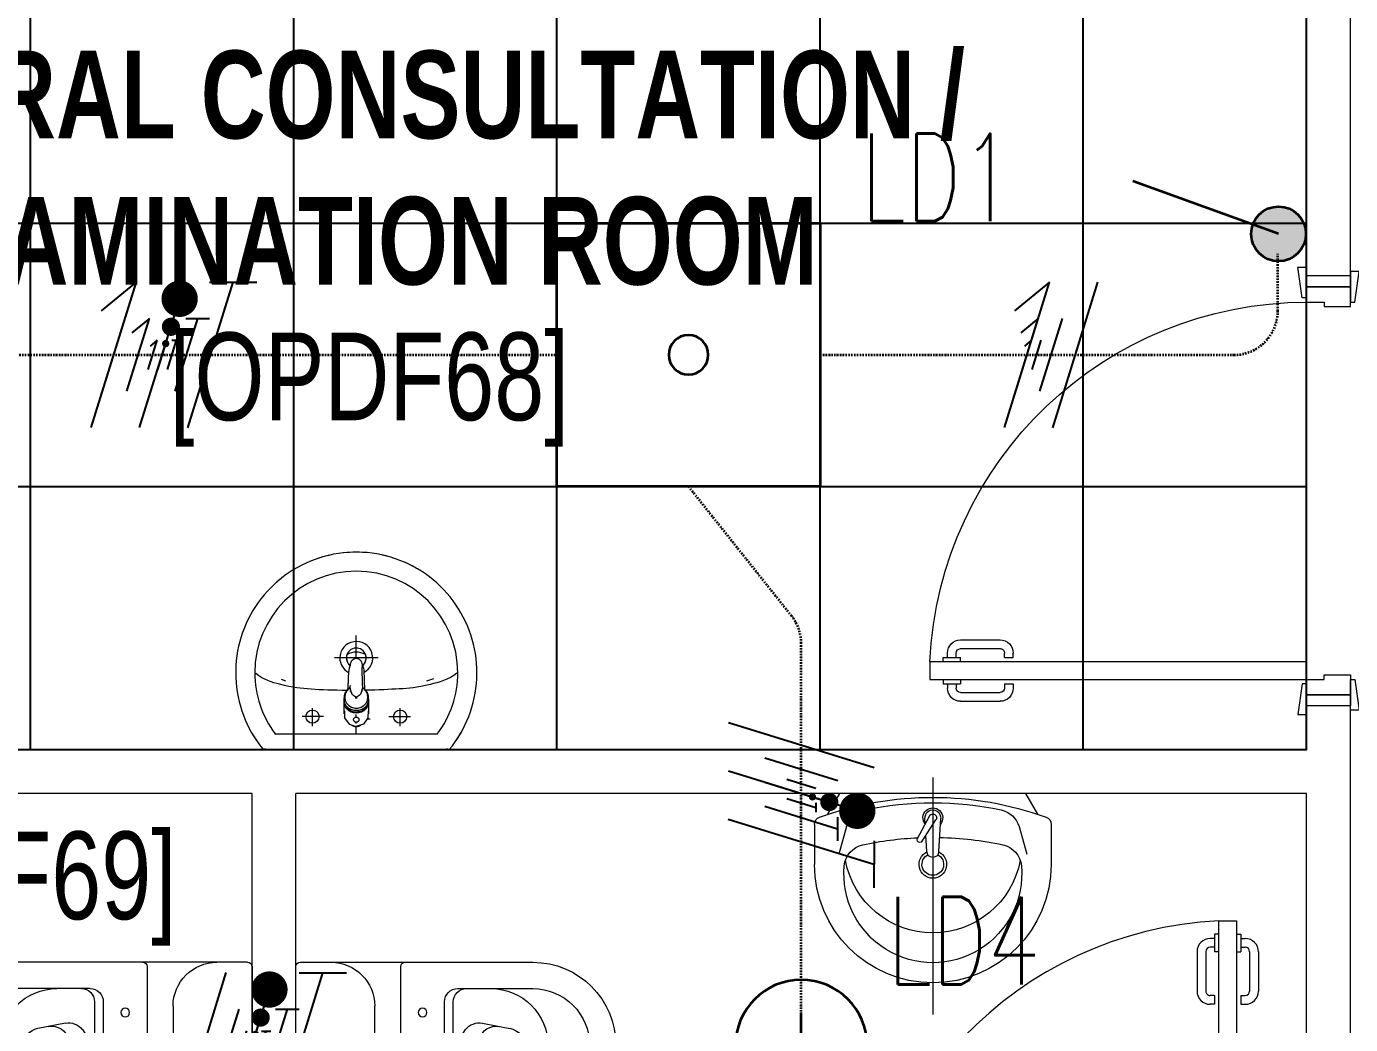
# Model space of a CAD drawing. Extents: x -12260 to 184725, y -29287 to 19916.
# Drawn here: x 10187 to 13206, y 4483 to 6759 of the extents above; entities that cross this region are included whole.
import ezdxf
from ezdxf.enums import TextEntityAlignment as Align

# ---------------------------------------------------------------- set-up
doc = ezdxf.new("R2010")
doc.units = 0
doc.header["$LTSCALE"] = 0.25
doc.linetypes.add('DASHDOT', pattern=[25.4, 12.7, -6.35, 0, -6.35])
for name, color, linetype, lineweight in [('01-First Floor-FUR$0$72_EGR_BASE_TEXT', 252, 'Continuous', 5), ('01-First Floor-FUR$0$LOADING', 253, 'Continuous', 5), ('01-First Floor-FUR$0$P-SANR-FIXT', 6, 'Continuous', 18), ('01-First Floor-FUR$0$P-SANR-FIXT-1', 6, 'Continuous', 13), ('01-First Floor-FUR$0$SANIT', 250, 'Continuous', 5), ('01-First Floor-FUR$0$Walls', 251, 'Continuous', 5), ('01-First Floor-FUR$0$Wooden Joinery', 251, 'Continuous', 5), ('E-LITE-CIRC-NUMB', 6, 'Continuous', 25), ('E-LITE-CLNG', 150, 'Continuous', 35), ('E-LITE-CLNG @ 100', 150, 'Continuous', 35), ('E-LITE-CLNG-CNDT', 6, 'DASHDOT', 35), ('E-LITE-CTRL', 6, 'Continuous', 25), ('E-LITE-IDEN', 6, 'Continuous', 25), ('E-LITE-SWCH @ 100', 3, 'Continuous', 35), ('E-POWR-WIRE', 6, 'Continuous', 25), ('E-POWR-WIRE @ 100', 6, 'Continuous', 25), ('E-POWR-WIRE @ 20', 6, 'Continuous', 25), ('E-POWR-WIRE @ 50', 6, 'Continuous', 25)]:
    doc.layers.add(name, color=color, linetype=linetype, lineweight=lineweight)
doc.layers.add('01-First Floor-FUR$0$FALSE CEILING', color=251, linetype='Continuous')
doc.styles.add('01-First Floor-FUR$0$X3G_ENTITY_9EC9', font='swisscl.ttf', dxfattribs={"height": 0.2})
doc.styles.add('01-First Floor-FUR$0$X3G_ENTITY_9F38', font='swisscl.ttf', dxfattribs={"height": 0.2})
doc.styles.add('DC_SIMPLEX', font='SIMPLEX.shx', dxfattribs={"width": 0.7})

# ---------------------------------------------------------------- blocks, each defined once
blk = doc.blocks.new('DC_LT-CL-Point')
for p, q in [((0, -0.711), (0, 0.711)), ((0.711, 0), (-0.711, 0))]:
    blk.add_line(p, q)
blk.add_circle((0, 0), 1.5)
at = {"layer": 'E-LITE-CIRC-NUMB', "style": 'DC_SIMPLEX', "width": 0.7, "flags": 8}
blk.add_attdef('CIRCUIT', text='', height=2, rotation=360, dxfattribs=at).set_placement((-3.364, 1.5), align=Align.RIGHT)
at = {"layer": 'E-LITE-CTRL', "style": 'DC_SIMPLEX', "width": 0.7, "flags": 8}
blk.add_attdef('CONTROL', (3.364, -3.498), '', height=2, rotation=360, dxfattribs=at)
at = {"layer": 'E-LITE-IDEN', "style": 'DC_SIMPLEX', "width": 0.7, "flags": 8}
blk.add_attdef('TYPE', (3.364, 1.5), '', height=2, rotation=360, dxfattribs=at)
blk = doc.blocks.new('*U23')
blk.add_hatch(color=256).paths.add_polyline_path([(0.625, -0.625, 1), (0.625, 0.625, 1)])
blk.add_line((0.625, 0), (3.947, -1.2))
blk.add_circle((0.625, 0), 0.625)
at = {"layer": 'E-LITE-CTRL', "style": 'DC_SIMPLEX', "width": 0.7, "flags": 8}
blk.add_attdef('CONTROL', (-26.627, -10.116), '', height=2, rotation=360, dxfattribs=at)
at = {"layer": 'E-LITE-IDEN', "style": 'DC_SIMPLEX', "width": 0.7, "flags": 8}
blk.add_attdef('TYPE', text='', height=2, rotation=360, dxfattribs=at).set_placement((-31.991, -10.116), align=Align.RIGHT)
blk = doc.blocks.new('*U24')
blk.add_lwpolyline([(-300, 300), (-300, -300), (300, -300), (300, 300)], close=True)
blk.add_circle((0, 0), 45)
at = {"layer": 'E-LITE-CIRC-NUMB', "style": 'DC_SIMPLEX', "width": 0.7, "flags": 8}
blk.add_attdef('CIRCUIT', text='', height=200, rotation=0, dxfattribs=at).set_placement((-473.9, 300), align=Align.RIGHT)
at = {"layer": 'E-LITE-CTRL', "style": 'DC_SIMPLEX', "width": 0.7, "flags": 8}
blk.add_attdef('CONTROL', (1118.9, -935), '', height=200, rotation=360, dxfattribs=at)
at = {"layer": 'E-LITE-IDEN', "style": 'DC_SIMPLEX', "width": 0.7, "flags": 8}
blk.add_attdef('TYPE', (460.4, 457.6), '', height=200, rotation=360, dxfattribs=at)
blk = doc.blocks.new('*U44')
for p, q in [((-1.617, -1.658), (-0.587, 1.663)), ((-0.515, -1.66), (0.515, 1.66)), ((0.587, -1.663), (1.617, 1.658)), ((1.078, 1.659), (2.157, 1.657))]:
    blk.add_line(p, q)
at = {"const_width": 0.414}
blk.add_lwpolyline([(0.19, 1.278, 1), (0.604, 1.277, 1)], format="xyb", close=True, dxfattribs=at)
blk = doc.blocks.new('*U760')
at = {"layer": 'E-POWR-WIRE @ 100', "xscale": 100, "yscale": 100, "zscale": 100}
blk.add_blockref('*U44', (10701.2, 4435), dxfattribs=at)
at = {"layer": 'E-POWR-WIRE @ 20', "xscale": 20, "yscale": 20, "zscale": 20}
blk.add_blockref('*U44', (10701.2, 4435), dxfattribs=at)
at = {"layer": 'E-POWR-WIRE @ 50', "xscale": 50, "yscale": 50, "zscale": 50}
blk.add_blockref('*U44', (10701.2, 4435), dxfattribs=at)
blk = doc.blocks.new('*U43')
for p, q in [((-1.658, 1.617), (1.663, 0.587)), ((-1.66, 0.515), (1.66, -0.515)), ((-1.663, -0.587), (1.658, -1.617)), ((1.659, -1.078), (1.657, -2.157))]:
    blk.add_line(p, q)
at = {"const_width": 0.414}
blk.add_lwpolyline([(1.278, -0.19, 1), (1.277, -0.604, 1)], format="xyb", close=True, dxfattribs=at)
blk = doc.blocks.new('*U773')
at = {"layer": 'E-POWR-WIRE @ 100', "xscale": 100, "yscale": 100, "zscale": 100}
blk.add_blockref('*U43', (11953.6, 5010), dxfattribs=at)
at = {"layer": 'E-POWR-WIRE @ 20', "xscale": 20, "yscale": 20, "zscale": 20}
blk.add_blockref('*U43', (11953.6, 5010), dxfattribs=at)
at = {"layer": 'E-POWR-WIRE @ 50', "xscale": 50, "yscale": 50, "zscale": 50}
blk.add_blockref('*U43', (11953.6, 5010), dxfattribs=at)
blk = doc.blocks.new('*U46')
for p, q in [((-0.515, -1.66), (0.515, 1.66)), ((0.515, 1.66), (-0.287, 1.001)), ((0.587, -1.663), (1.617, 1.658))]:
    blk.add_line(p, q)
blk = doc.blocks.new('*U877')
at = {"layer": 'E-POWR-WIRE @ 100', "xscale": 100, "yscale": 100, "zscale": 100}
blk.add_blockref('*U46', (12468.4, 6010), dxfattribs=at)
at = {"layer": 'E-POWR-WIRE @ 20', "xscale": 20, "yscale": 20, "zscale": 20}
blk.add_blockref('*U46', (12468.4, 6010), dxfattribs=at)
at = {"layer": 'E-POWR-WIRE @ 50', "xscale": 50, "yscale": 50, "zscale": 50}
blk.add_blockref('*U46', (12468.4, 6010), dxfattribs=at)
blk = doc.blocks.new('*U39')
for p, q in [((-1.617, -1.658), (-0.587, 1.663)), ((-0.587, 1.663), (-1.389, 1.004)), ((-0.515, -1.66), (0.515, 1.66)), ((0.587, -1.663), (1.617, 1.658)), ((1.078, 1.659), (2.157, 1.657))]:
    blk.add_line(p, q)
at = {"const_width": 0.414}
blk.add_lwpolyline([(0.19, 1.278, 1), (0.604, 1.277, 1)], format="xyb", close=True, dxfattribs=at)
blk = doc.blocks.new('*U893')
at = {"layer": 'E-POWR-WIRE @ 100', "xscale": 100, "yscale": 100, "zscale": 100}
blk.add_blockref('*U39', (10496.5, 6010), dxfattribs=at)
at = {"layer": 'E-POWR-WIRE @ 20', "xscale": 20, "yscale": 20, "zscale": 20}
blk.add_blockref('*U39', (10496.5, 6010), dxfattribs=at)
at = {"layer": 'E-POWR-WIRE @ 50', "xscale": 50, "yscale": 50, "zscale": 50}
blk.add_blockref('*U39', (10496.5, 6010), dxfattribs=at)
blk = doc.blocks.new('01-First Floor-FUR$0$A$C72370EFE')
at = {"layer": '01-First Floor-FUR$0$Wooden Joinery'}
for p, q in [((-0.01, -0.03), (-0.01, -0.07)), ((0, -0.03), (-0.01, -0.03)), ((0.04, -0.03), (0.05, -0.03)), ((0.05, -0.03), (0.05, -0.07)), ((-0.01, -0.04), (-0.02, -0.04)), ((-0.01, -0.06), (-0.02, -0.06)), ((0.05, -0.04), (0.06, -0.04)), ((0.05, -0.06), (0.06, -0.06)), ((-0.05, -0.07), (-0.05, -0.16)), ((-0.03, -0.07), (-0.03, -0.16)), ((0, -0.07), (-0.01, -0.07)), ((0.04, -0.07), (0.05, -0.07)), ((0.07, -0.07), (0.07, -0.16)), ((0.09, -0.07), (0.09, -0.16)), ((-0.01, -0.17), (-0.02, -0.17)), ((-0.01, -0.17), (-0.01, -0.19)), ((0.05, -0.17), (0.06, -0.17)), ((0.05, -0.17), (0.05, -0.19)), ((-0.01, -0.19), (-0.02, -0.19)), ((0.05, -0.19), (0.06, -0.19))]:
    blk.add_line(p, q, dxfattribs=at)
for centre, radius, start, end in [((-0.02, -0.07), 0.03, 90, 180), ((-0.02, -0.07), 0.01, 90, 180), ((0.06, -0.07), 0.03, 0, 90), ((0.06, -0.07), 0.01, 0, 90), ((-0.02, -0.16), 0.03, 180, 270), ((-0.02, -0.16), 0.01, 180, 270), ((0.06, -0.16), 0.01, 270, 0), ((0.06, -0.16), 0.03, 270, 0)]:
    blk.add_arc(centre, radius, start, end, dxfattribs=at)
blk = doc.blocks.new('01-First Floor-FUR$0$A$C5DAD61B4')
at = {"layer": '01-First Floor-FUR$0$Wooden Joinery'}
for points in [[(80, 959.1), (80, 969.1), (10, 979.1), (10, 959.1)], [(940, 959.1), (940, 969.1), (1010, 979.1), (1010, 959.1)], [(70, 859.1), (70, 849.1), (0, 839.1), (0, 859.1)], [(120, 859.1), (120, 0), (80, 0), (80, 859.1)], [(950, 859.1), (950, 849.1), (1020, 839.1), (1020, 859.1)]]:
    blk.add_lwpolyline(points, close=True, dxfattribs=at)
for points in [[(45, 859.1), (45, 959.1), (20, 959.1), (20, 859.1), (45, 859.1)], [(45, 859.1), (80, 859.1), (80, 899.1), (90, 899.1), (90, 959.1), (45, 959.1), (45, 859.1)], [(975, 859.1), (940, 859.1), (940, 899.1), (930, 899.1), (930, 959.1), (975, 959.1), (975, 859.1)], [(975, 859.1), (975, 959.1), (1000, 959.1), (1000, 859.1), (975, 859.1)]]:
    blk.add_lwpolyline(points, dxfattribs=at)
blk.add_arc((80, 859.1), 860, 272.666, 0, dxfattribs=at)
at = {"layer": '01-First Floor-FUR$0$Wooden Joinery', "xscale": 999.9999999998854, "yscale": 999.9999999998854, "zscale": 999.9999999998854, "rotation": 180}
blk.add_blockref('01-First Floor-FUR$0$A$C72370EFE', (120, 0), dxfattribs=at)
blk = doc.blocks.new('01-First Floor-FUR$0$WC manta')
at = {"layer": '01-First Floor-FUR$0$SANIT'}
for p, q in [((-0.12, 0.19), (0.41, 0.19)), ((-0.13, 0.18), (-0.13, -0.18)), ((0.109, 0.18), (0.109, -0.18)), ((0.239, 0.13), (0.41, 0.13)), ((0.209, 0.1), (0.209, -0.1)), ((0.229, 0.1), (0.229, -0.1)), ((0.05, 0.09), (0.05, -0.09)), ((0.2955, 0.051), (0.3581, 0.0393)), ((-0.18, 0), (0.65, 0)), ((0.2955, -0.051), (0.3581, -0.0393)), ((0.239, -0.13), (0.41, -0.13)), ((-0.12, -0.19), (0.41, -0.19))]:
    blk.add_line(p, q, dxfattribs=at)
for centre, radius in [((0.159, 0.0752), 0.01), ((-0.04, 0), 0.02), ((0.159, -0.0753), 0.01)]:
    blk.add_circle(centre, radius, dxfattribs=at)
for centre, radius, start, end in [((-0.12, 0.18), 0.01, 90, 180), ((-0.05, 0.09), 0.1, 0, 90), ((0.119, 0.18), 0.01, 90, 180), ((0.41, 0), 0.19, 270, 90), ((0.239, 0.1), 0.03, 90, 180), ((0.259, 0.1), 0.03, 90, 180), ((0.3147, 0), 0.13, 270, 90), ((0.41, 0), 0.13, 270, 90), ((0.3029, 0), 0.0588, 141.525, 218.475), ((0.2882, 0.0117), 0.04, 79.4289, 141.525), ((0.3271, 0.0044), 0.04, 79.4289, 166.4176), ((0.3507, 0), 0.04, 280.5711, 79.4289), ((0.3454, 0), 0.0588, 166.4176, 193.5824), ((0.3271, -0.0044), 0.04, 193.5824, 280.5711), ((0.2882, -0.0117), 0.04, 218.475, 280.5711), ((-0.05, -0.09), 0.1, 270, 0), ((0.239, -0.1), 0.03, 180, 270), ((0.259, -0.1), 0.03, 180, 270), ((-0.12, -0.18), 0.01, 180, 270), ((0.119, -0.18), 0.01, 180, 270)]:
    blk.add_arc(centre, radius, start, end, dxfattribs=at)
blk = doc.blocks.new('01-First Floor-FUR$0$lav-manta 60')
at = {"layer": '01-First Floor-FUR$0$SANIT'}
for p, q in [((0, 0.04), (0, -0.56)), ((-0.2658, -0.0529), (-0.2358, 0)), ((-0.2358, 0), (0.2358, 0)), ((0.2658, -0.0529), (0.2358, 0)), ((-0.015, -0.1473), (-0.0199, -0.064)), ((0.0389, -0.1142), (0.0087, -0.0575)), ((0.0191, -0.077), (0.0199, -0.064)), ((-0.3, -0.0789), (-0.3, -0.18)), ((-0.2185, -0.0841), (-0.2383, -0.1537)), ((0.0274, -0.121), (-0.0078, -0.0673)), ((0.2185, -0.0841), (0.2383, -0.1537)), ((0.3, -0.0789), (0.3, -0.18)), ((0.015, -0.1473), (0.0174, -0.1057))]:
    blk.add_line(p, q, dxfattribs=at)
for centre, radius, start, end in [((0, -0.8557), 0.8457, 70.1771, 109.8229), ((0, -0.8696), 0.8457, 78.1914, 101.8086), ((-0.28, -0.0789), 0.02, 109.8229, 180), ((-0.1608, -0.1006), 0.06, 101.8086, 164.0794), ((0, -0.0617), 0.025, 320.7474, 220.368), ((0, -0.0617), 0.02, 353.2671, 186.682), ((0, -0.0617), 0.00966, 25.4127, 215.9577), ((0.1608, -0.1006), 0.06, 15.9206, 78.1914), ((0.28, -0.0789), 0.02, 0, 70.1771), ((-0.1645, -0.189), 0.06, 102.0883, 174.8142), ((0, -0.9572), 0.8457, 91.1572, 102.0883), ((0, -0.9572), 0.8457, 88.5486, 88.844), ((0.0332, -0.1176), 0.00666, 210.6852, 30.6852), ((0, -0.9572), 0.8457, 77.9117, 87.4274), ((0.1645, -0.189), 0.06, 5.1858, 77.9117), ((0, -0.18), 0.035, 115.3106, 64.6894), ((0, -0.18), 0.0275, 117.1496, 62.8504), ((0, -0.1473), 0.015, 180, 0), ((0, -0.18), 0.3, 180, 0), ((0, -0.2039), 0.2252, 174.8142, 5.1858), ((0, -0.1282), 0.2252, 190.6097, 349.3903)]:
    blk.add_arc(centre, radius, start, end, dxfattribs=at)
blk = doc.blocks.new('01-First Floor-FUR$0$FP_138-161_A_00_GFL_-0_080_Einreichung_Grundrisse_100')
at = {"layer": '01-First Floor-FUR$0$P-SANR-FIXT'}
blk.add_line((-0.0044, -0.0019), (-0.0045, -0.0021), dxfattribs=at)
at = {"layer": '01-First Floor-FUR$0$P-SANR-FIXT', "flags": 128}
blk.add_lwpolyline([(-0.0057, -0.0037), (-0.0058, -0.0039), (-0.006, -0.004)], dxfattribs=at)
blk = doc.blocks.new('01-First Floor-FUR$0$FP_139-161_A_00_GFL_-0_080_Einreichung_Grundrisse_100')
at = {"layer": '01-First Floor-FUR$0$P-SANR-FIXT'}
blk.add_line((0.0045, -0.0022), (0.0044, -0.002), dxfattribs=at)
at = {"layer": '01-First Floor-FUR$0$P-SANR-FIXT', "flags": 128}
blk.add_lwpolyline([(0.006, -0.004), (0.0059, -0.0039), (0.0057, -0.0038)], dxfattribs=at)
blk = doc.blocks.new('01-First Floor-FUR$0$IS_Ceraplus_B8204_BIM_BG _1_ - B8204AA - CERAPLUS single lever basin mixer with pop-up waste-V137-161_A_00_GFL_-0_080_Einreichung_Grundrisse_100')
at = {"layer": '01-First Floor-FUR$0$P-SANR-FIXT-1'}
h = blk.add_hatch(dxfattribs=at)
h.set_pattern_fill('FP_26', color=256, style=0, pattern_type=2)
h.set_pattern_definition([(225, (0.009, 0), (0.010607, -0.010607), []), (315, (0.009, 0), (0.010607, 0.010607), [])])
h.paths.add_polyline_path([(0.0056, -0.002), (0.0058, -0.0024), (0.0058, -0.0021)])
h.paths.add_polyline_path([(0.007, -0.0039), (0.0088, -0.0045), (0.0084, -0.0043)])
at = {"layer": '01-First Floor-FUR$0$LOADING'}
for p, q in [((-0.028, 0), (-0.028, -0.0281)), ((-0.0262, -0.0282), (-0.0263, -0.0287)), ((0.0263, -0.0287), (0.0262, -0.0282)), ((0.0262, -0.0293), (0.0263, -0.0287)), ((0.028, -0.0281), (0.028, 0)), ((-0.0274, -0.0337), (-0.0271, -0.0392)), ((-0.0137, -0.0512), (-0.0129, -0.0517)), ((0.0124, -0.052), (0.0133, -0.0515)), ((0.0185, -0.0618), (0.019, -0.0539)), ((0.019, -0.0539), (0.0188, -0.0561)), ((0.0271, -0.0392), (0.0274, -0.0337)), ((0.014, -0.0647), (0.0133, -0.1077))]:
    blk.add_line(p, q, dxfattribs=at)
at = {"layer": '01-First Floor-FUR$0$LOADING', "flags": 128}
for points in [[(-0.0272, -0.0069), (-0.0266, 0.009), (-0.0165, 0.0236), (0, 0.0291)], [(0.0272, -0.0069), (0.0266, 0.009), (0.0165, 0.0236), (0, 0.0291)], [(-0.0176, -0.0568), (-0.0224, -0.0513), (-0.0254, -0.0448), (-0.0264, -0.0376), (-0.0253, -0.0305), (-0.0222, -0.024), (-0.0172, -0.0186), (-0.0109, -0.0147), (-0.0037, -0.0127), (0.0037, -0.0127), (0.0109, -0.0147), (0.0172, -0.0186), (0.0222, -0.024), (0.0253, -0.0305), (0.0264, -0.0376), (0.0254, -0.0448), (0.0224, -0.0513), (0.0176, -0.0568)], [(-0.0271, -0.0393), (-0.027, -0.0403), (-0.0269, -0.0414), (-0.0267, -0.0424), (-0.0265, -0.0434), (-0.0262, -0.0444), (-0.0259, -0.0454), (-0.0255, -0.0464), (-0.0252, -0.0474), (-0.0247, -0.0484), (-0.0243, -0.0493), (-0.0238, -0.0502), (-0.0232, -0.0511), (-0.0226, -0.052), (-0.022, -0.0529), (-0.0214, -0.0537), (-0.0207, -0.0545), (-0.0199, -0.0553), (-0.0192, -0.0561), (-0.0184, -0.0568), (-0.0176, -0.0575), (-0.0173, -0.0577)], [(-0.019, -0.0539), (-0.0185, -0.0615), (-0.0185, -0.0618)], [(-0.0162, -0.0579), (-0.0156, -0.058), (-0.0151, -0.0581), (-0.0146, -0.0583), (-0.0142, -0.0586), (-0.0139, -0.0588), (-0.0138, -0.0591)], [(-0.0138, -0.0591), (-0.0139, -0.0612), (-0.014, -0.0633)], [(0.0138, -0.0591), (0.0139, -0.0588), (0.0142, -0.0586), (0.0146, -0.0583), (0.0151, -0.0581), (0.0156, -0.058), (0.0162, -0.0579)], [(0.014, -0.0633), (0.0139, -0.0612), (0.0138, -0.0591)], [(0.0171, -0.0578), (0.0174, -0.0575), (0.0176, -0.0568)], [(0.0173, -0.0577), (0.0181, -0.057), (0.0189, -0.0563), (0.0197, -0.0556), (0.0204, -0.0548), (0.0211, -0.054), (0.0218, -0.0532), (0.0224, -0.0523), (0.023, -0.0514), (0.0236, -0.0505), (0.0241, -0.0496), (0.0246, -0.0487), (0.025, -0.0477), (0.0254, -0.0467), (0.0258, -0.0458), (0.0261, -0.0448), (0.0264, -0.0437), (0.0266, -0.0427), (0.0268, -0.0417), (0.027, -0.0407), (0.0271, -0.0396), (0.0271, -0.0393)], [(-0.0181, -0.0728), (-0.0177, -0.083), (-0.0172, -0.0938)], [(0.0172, -0.0938), (0.0177, -0.083), (0.0181, -0.0728)], [(0.0184, -0.0651), (0.0184, -0.0652), (0.0184, -0.0652), (0.0184, -0.0652), (0.0184, -0.0654), (0.0184, -0.0655)], [(-0.0129, -0.1142), (-0.0124, -0.1161), (-0.0118, -0.1179), (-0.0109, -0.1197), (-0.0098, -0.1214), (-0.0084, -0.123), (-0.0067, -0.1244), (-0.0047, -0.1255), (-0.0025, -0.1263), (0, -0.1266)], [(0, -0.1266), (0.0025, -0.1263), (0.0047, -0.1255), (0.0067, -0.1244), (0.0084, -0.123), (0.0098, -0.1214), (0.0109, -0.1197), (0.0118, -0.1179), (0.0124, -0.1161), (0.0129, -0.1142)]]:
    blk.add_lwpolyline(points, dxfattribs=at)
at = {"layer": '01-First Floor-FUR$0$LOADING'}
for centre, radius, start, end in [((0, 0.0135), 0.00603, 0, 180), ((0, 0.0135), 0.00603, 180, 0), ((-0.009, 0), 0.005, 300, 315), ((0.009, 0), 0.005, 225, 240)]:
    blk.add_arc(centre, radius, start, end, dxfattribs=at)
for centre, major_axis, start_param, end_param in [((0, -0.0281), (-0.028, 0), 4.712389, 6.47291), ((0, -0.0287), (0.0267, 0), 1.570796, 3.036556), ((0, -0.0287), (0.0263, 0), 2.625648, 2.791756), ((0, -0.0287), (-0.0263, 0), 4.712389, 5.759587), ((0, -0.0281), (0.028, 0), 6.093357, 7.853982), ((0, -0.0287), (0.0267, 0), 0.105099, 1.570796), ((0, -0.0287), (0.0262, 0), 0.523599, 1.570796), ((0, -0.0287), (0.0262, 0), 0.349919, 0.515945), ((0, -0.0321), (0.0275, 0), 3.141823, 3.202701), ((0, -0.0321), (0.0275, 0), 3.239313, 3.439417), ((0, -0.0281), (0.028, 0), 3.371221, 3.483334), ((0, -0.0312), (0.0248, 0), 4.111947, 4.191073), ((0, -0.0281), (0.028, 0), 4.202431, 4.259552), ((0, -0.0287), (0.0263, 0), 4.169225, 4.2325), ((0, -0.0281), (0.028, 0), 5.172057, 5.222265), ((0, -0.0287), (0.0267, 0), 6.059374, 6.108652), ((0, -0.0321), (0.0275, 0), 5.985527, 6.185455), ((0, -0.0281), (0.028, 0), 5.94107, 6.05344), ((0, -0.0321), (0.0275, 0), 6.222066, 6.282955)]:
    blk.add_ellipse(centre, major_axis=major_axis, ratio=0.961262, start_param=start_param, end_param=end_param, dxfattribs=at)
for points, knots in [([(-0.0215, -0.0162), (-0.0216, -0.0163), (-0.0219, -0.0167), (-0.0227, -0.0177), (-0.0238, -0.0192), (-0.0249, -0.0211), (-0.0258, -0.0231), (-0.0266, -0.0253), (-0.0273, -0.0282), (-0.0275, -0.0305), (-0.0275, -0.0321)], [0.7859035, 0.7859035, 0.7859035, 0.7859035, 0.7916667, 0.8055556, 0.8333333, 0.8611111, 0.8888889, 0.9166667, 0.9444444, 1, 1, 1, 1]), ([(0.021, -0.0157), (0.0208, -0.0154), (0.0203, -0.0149), (0.0192, -0.0139), (0.0177, -0.0127), (0.0161, -0.0117), (0.0148, -0.0109), (0.0138, -0.0104), (0.0127, -0.0099), (0.0113, -0.0093), (0.0087, -0.0084), (0.0048, -0.0075), (0, -0.0071), (-0.0048, -0.0075), (-0.0087, -0.0084), (-0.0113, -0.0093), (-0.0127, -0.0099), (-0.0138, -0.0104), (-0.0148, -0.0109), (-0.0161, -0.0117), (-0.0177, -0.0127), (-0.0191, -0.0139), (-0.0202, -0.0149), (-0.0208, -0.0154), (-0.021, -0.0157)], [0.2222222, 0.2222222, 0.2222222, 0.2222222, 0.2361111, 0.25, 0.2777778, 0.3055556, 0.3194444, 0.3333333, 0.3472222, 0.3611111, 0.3888889, 0.4444444, 0.5, 0.5555556, 0.6111111, 0.6388889, 0.6527778, 0.6666667, 0.6805556, 0.6944444, 0.7222222, 0.75, 0.7638889, 0.7777778, 0.7777778, 0.7777778, 0.7777778]), ([(0.0275, -0.0321), (0.0275, -0.0305), (0.0273, -0.0282), (0.0266, -0.0253), (0.0258, -0.0231), (0.0249, -0.0211), (0.0238, -0.0192), (0.0227, -0.0177), (0.0219, -0.0167), (0.0216, -0.0163), (0.0215, -0.0162)], [0, 0, 0, 0, 0.0555556, 0.0833333, 0.1111111, 0.1388889, 0.1666667, 0.1944444, 0.2083333, 0.2142181, 0.2142181, 0.2142181, 0.2142181]), ([(-0.0188, -0.0538), (-0.0188, -0.0547), (-0.0186, -0.0582), (-0.0185, -0.0619), (-0.0184, -0.0646)], [0.6724021, 0.6724021, 0.6724021, 0.6724021, 0.75, 1, 1, 1, 1]), ([(-0.0162, -0.0579), (-0.0162, -0.0578), (-0.0163, -0.0578), (-0.0165, -0.0577), (-0.0166, -0.0575), (-0.0167, -0.0574), (-0.0169, -0.0573), (-0.017, -0.0572), (-0.0172, -0.0571), (-0.0173, -0.057), (-0.0175, -0.0569), (-0.0176, -0.0568)], [0, 0, 0, 0, 0.1, 0.2, 0.3, 0.4, 0.5, 0.6, 0.7, 0.8, 1, 1, 1, 1]), ([(-0.0148, -0.0587), (-0.015, -0.0586), (-0.0159, -0.0583), (-0.0167, -0.058), (-0.0172, -0.0578)], [0.8, 0.8, 0.8, 0.8, 0.85, 1, 1, 1, 1]), ([(0, -0.0378), (-0.0005, -0.038), (-0.0012, -0.0384), (-0.0021, -0.0389), (-0.0028, -0.0393), (-0.0035, -0.0397), (-0.0042, -0.04), (-0.0049, -0.0405), (-0.0055, -0.0409), (-0.0061, -0.0414), (-0.0067, -0.0419), (-0.0072, -0.0424), (-0.0078, -0.0429), (-0.0083, -0.0435), (-0.0088, -0.0441), (-0.0092, -0.0446), (-0.0096, -0.0452), (-0.01, -0.0459), (-0.0103, -0.0466), (-0.0105, -0.0472), (-0.0107, -0.0477), (-0.0108, -0.0481), (-0.0109, -0.0484), (-0.0111, -0.0489), (-0.0114, -0.0497), (-0.0118, -0.0509), (-0.0122, -0.0521), (-0.0124, -0.053), (-0.0126, -0.0537), (-0.0128, -0.0544), (-0.0129, -0.0552), (-0.0131, -0.0559), (-0.0132, -0.0566), (-0.0134, -0.0572), (-0.0136, -0.0581), (-0.0137, -0.0587), (-0.0138, -0.0591)], [0, 0, 0, 0, 0.055556, 0.083333, 0.111111, 0.138889, 0.166667, 0.194444, 0.222222, 0.25, 0.277778, 0.305556, 0.333333, 0.361111, 0.388889, 0.416667, 0.444444, 0.472222, 0.5, 0.527778, 0.541667, 0.555556, 0.569444, 0.583333, 0.611111, 0.666667, 0.722222, 0.75, 0.777778, 0.805556, 0.833333, 0.861111, 0.888889, 0.916667, 0.944444, 1, 1, 1, 1]), ([(0, -0.0357), (-0.0006, -0.0357), (-0.0013, -0.0357), (-0.002, -0.0357), (-0.0022, -0.0357)], [0, 0, 0, 0, 0.1, 0.1298359, 0.1298359, 0.1298359, 0.1298359]), ([(0.0022, -0.0357), (0.002, -0.0357), (0.0013, -0.0357), (0.0006, -0.0357), (0, -0.0357)], [0.8701578, 0.8701578, 0.8701578, 0.8701578, 0.9, 1, 1, 1, 1]), ([(0.0138, -0.0591), (0.0137, -0.0587), (0.0136, -0.0581), (0.0134, -0.0572), (0.0132, -0.0566), (0.0131, -0.0559), (0.0129, -0.0552), (0.0128, -0.0544), (0.0126, -0.0537), (0.0124, -0.053), (0.0122, -0.0521), (0.0118, -0.0509), (0.0114, -0.0497), (0.0111, -0.0489), (0.0109, -0.0484), (0.0108, -0.0481), (0.0107, -0.0477), (0.0105, -0.0472), (0.0103, -0.0466), (0.01, -0.0459), (0.0096, -0.0452), (0.0092, -0.0446), (0.0088, -0.0441), (0.0083, -0.0435), (0.0078, -0.0429), (0.0072, -0.0424), (0.0067, -0.0419), (0.0061, -0.0414), (0.0055, -0.0409), (0.0049, -0.0405), (0.0042, -0.04), (0.0035, -0.0397), (0.0028, -0.0393), (0.0021, -0.0389), (0.0012, -0.0384), (0.0005, -0.038), (0, -0.0378)], [0, 0, 0, 0, 0.055556, 0.083333, 0.111111, 0.138889, 0.166667, 0.194444, 0.222222, 0.25, 0.277778, 0.333333, 0.388889, 0.416667, 0.430556, 0.444444, 0.458333, 0.472222, 0.5, 0.527778, 0.555556, 0.583333, 0.611111, 0.638889, 0.666667, 0.694444, 0.722222, 0.75, 0.777778, 0.805556, 0.833333, 0.861111, 0.888889, 0.916667, 0.944444, 1, 1, 1, 1]), ([(0.0141, -0.0613), (0.0141, -0.0611), (0.0143, -0.0608), (0.0145, -0.0604), (0.0148, -0.06), (0.0151, -0.0596), (0.0153, -0.0594), (0.0155, -0.0592), (0.0156, -0.059), (0.0158, -0.0588), (0.016, -0.0587), (0.0163, -0.0585), (0.0165, -0.0583), (0.0166, -0.0582)], [0.3333333, 0.3333333, 0.3333333, 0.3333333, 0.4166667, 0.5, 0.5833333, 0.6666667, 0.7083333, 0.75, 0.7916667, 0.8333333, 0.875, 0.9166667, 1, 1, 1, 1]), ([(0.0176, -0.0568), (0.0175, -0.0569), (0.0173, -0.057), (0.0172, -0.0571), (0.017, -0.0572), (0.0169, -0.0573), (0.0167, -0.0574), (0.0166, -0.0575), (0.0165, -0.0577), (0.0163, -0.0578), (0.0162, -0.0578), (0.0162, -0.0579)], [0, 0, 0, 0, 0.2, 0.3, 0.4, 0.5, 0.6, 0.7, 0.8, 0.9, 1, 1, 1, 1]), ([(0.0184, -0.0646), (0.0185, -0.0619), (0.0186, -0.0582), (0.0188, -0.0547), (0.0188, -0.0538)], [0, 0, 0, 0, 0.25, 0.3275586, 0.3275586, 0.3275586, 0.3275586]), ([(-0.0131, -0.1116), (-0.0132, -0.1115), (-0.0135, -0.1109), (-0.0141, -0.1099), (-0.0147, -0.1086), (-0.0153, -0.1072), (-0.0159, -0.1053), (-0.0167, -0.1021), (-0.0171, -0.0992), (-0.0171, -0.0973)], [0.4856715, 0.4856715, 0.4856715, 0.4856715, 0.5, 0.55, 0.6, 0.65, 0.7, 0.8, 1, 1, 1, 1]), ([(-0.0132, -0.1091), (-0.0132, -0.1096), (-0.0132, -0.1103), (-0.0132, -0.1111), (-0.0132, -0.1115), (-0.0132, -0.1118), (-0.0131, -0.1122), (-0.0131, -0.1125), (-0.0131, -0.1128), (-0.0131, -0.1131), (-0.013, -0.1134), (-0.013, -0.1138), (-0.0129, -0.1141), (-0.0129, -0.1142)], [0.2, 0.2, 0.2, 0.2, 0.4, 0.5, 0.55, 0.6, 0.65, 0.7, 0.75, 0.8, 0.85, 0.9, 1, 1, 1, 1]), ([(0.0129, -0.1142), (0.0129, -0.1141), (0.013, -0.1138), (0.013, -0.1134), (0.0131, -0.1131), (0.0131, -0.1128), (0.0131, -0.1125), (0.0131, -0.1122), (0.0132, -0.1118), (0.0132, -0.1115), (0.0132, -0.1111), (0.0132, -0.1103), (0.0132, -0.1096), (0.0132, -0.1091)], [0, 0, 0, 0, 0.1, 0.15, 0.2, 0.25, 0.3, 0.35, 0.4, 0.45, 0.5, 0.6, 0.8, 0.8, 0.8, 0.8]), ([(0.0131, -0.1116), (0.0133, -0.1113), (0.0137, -0.1106), (0.0142, -0.1096), (0.0147, -0.1084), (0.0153, -0.1072), (0.0159, -0.1053), (0.0167, -0.1021), (0.0171, -0.0992), (0.0171, -0.0973)], [-0.5143371, -0.5143371, -0.5143371, -0.5143371, -0.475, -0.4375, -0.4, -0.35, -0.3, -0.2, 0, 0, 0, 0])]:
    blk.add_open_spline(points, degree=3, knots=knots, dxfattribs=at)
for points in [[(-0.0172, -0.0578), (-0.0171, -0.0578), (-0.0169, -0.058), (-0.0167, -0.0581), (-0.0166, -0.0582)], [(-0.0162, -0.0579), (-0.0162, -0.0579), (-0.0164, -0.0581), (-0.0165, -0.0582), (-0.0166, -0.0583), (-0.0166, -0.0582), (-0.0166, -0.0582)], [(-0.0166, -0.0582), (-0.0163, -0.0585), (-0.0156, -0.059), (-0.0148, -0.0599), (-0.0142, -0.0609), (-0.0139, -0.0617), (-0.0138, -0.0621)], [(0.0172, -0.0578), (0.0168, -0.0579), (0.0158, -0.0583), (0.0147, -0.0587), (0.0141, -0.059)], [(0.0166, -0.0582), (0.0166, -0.0582), (0.0166, -0.0583), (0.0165, -0.0582), (0.0164, -0.0581), (0.0162, -0.0579), (0.0162, -0.0579)], [(0.0166, -0.0582), (0.0167, -0.0582), (0.0168, -0.0581), (0.0169, -0.058), (0.0169, -0.058)], [(0.0169, -0.058), (0.017, -0.0579), (0.0171, -0.0579), (0.0171, -0.0578)], [(-0.0184, -0.0646), (-0.0183, -0.0659), (-0.0182, -0.0684), (-0.0181, -0.0709), (-0.0181, -0.0721)], [(-0.014, -0.0633), (-0.014, -0.0633), (-0.014, -0.0633), (-0.014, -0.0633)], [(-0.014, -0.0646), (-0.014, -0.0644), (-0.014, -0.064), (-0.014, -0.0635), (-0.014, -0.0633)], [(0.014, -0.0633), (0.014, -0.0633), (0.014, -0.0633), (0.014, -0.0633)], [(0.014, -0.0633), (0.014, -0.0635), (0.014, -0.064), (0.014, -0.0644), (0.014, -0.0647)], [(0.0181, -0.0721), (0.0181, -0.0709), (0.0182, -0.0684), (0.0183, -0.0659), (0.0184, -0.0646)], [(-0.0172, -0.0938), (-0.0172, -0.0944), (-0.0172, -0.0956), (-0.0171, -0.0967), (-0.0171, -0.0973)], [(0.0171, -0.0973), (0.0171, -0.0967), (0.0172, -0.0956), (0.0172, -0.0944), (0.0172, -0.0938)]]:
    blk.add_open_spline(points, degree=3, dxfattribs=at)
for name in ['01-First Floor-FUR$0$FP_138-161_A_00_GFL_-0_080_Einreichung_Grundrisse_100', '01-First Floor-FUR$0$FP_139-161_A_00_GFL_-0_080_Einreichung_Grundrisse_100']:
    blk.add_blockref(name, (0, 0), dxfattribs=at)
blk = doc.blocks.new('01-First Floor-FUR$0$_100_WB_KER_REN_55x45x18 - _100_WB_KER_REN_55x45x18-V63-161_A_00_GFL_-0_080_Einreichung_Grundrisse_100')
at = {"layer": '01-First Floor-FUR$0$LOADING'}
for p, q in [((-0.2075, 0.225), (-0.2075, 0.2227)), ((0.2074, 0.225), (-0.2074, 0.225)), ((0.2075, 0.2227), (0.2075, 0.225)), ((-0.1855, 0.1899), (0.1855, 0.1899)), ((0, 0.1899), (0, 0.1724)), ((-0.1, 0.172), (-0.1, 0.1303)), ((-0.0259, 0.155), (-0.0315, 0.155)), ((0, 0.1656), (0, 0.1628)), ((0.026, 0.155), (0.0248, 0.155)), ((0.1, 0.172), (0.1, 0.1303)), ((-0.0744, 0.15), (-0.1234, 0.15)), ((0, 0.1509), (0, 0.1454)), ((0, 0.1422), (0, 0.1399)), ((0.0744, 0.15), (0.1234, 0.15)), ((-0.1763, 0.0637), (-0.1598, 0.0692)), ((0.1605, 0.0691), (0.1707, 0.0656)), ((-0.05, 0.0161), (0.05, 0.0161)), ((0, 0.0168), (0, -0.0348))]:
    blk.add_line(p, q, dxfattribs=at)
at = {"layer": '01-First Floor-FUR$0$LOADING', "flags": 128}
for points in [[(-0.2121, 0.225), (-0.219, 0.2164), (-0.2254, 0.2075), (-0.2316, 0.1983), (-0.2373, 0.189), (-0.2427, 0.1794), (-0.2476, 0.1696), (-0.2522, 0.1596), (-0.2564, 0.1494), (-0.2602, 0.1391), (-0.2635, 0.1286), (-0.2665, 0.118), (-0.269, 0.1073), (-0.271, 0.0965), (-0.2727, 0.0856), (-0.2739, 0.0747), (-0.2747, 0.0637), (-0.275, 0.0527), (-0.275, 0.05)], [(0.275, 0.05), (0.2748, 0.061), (0.2741, 0.072), (0.273, 0.0829), (0.2715, 0.0938), (0.2695, 0.1046), (0.2671, 0.1154), (0.2643, 0.126), (0.261, 0.1365), (0.2574, 0.1469), (0.2533, 0.1571), (0.2488, 0.1671), (0.2439, 0.177), (0.2387, 0.1866), (0.233, 0.1961), (0.227, 0.2053), (0.2206, 0.2142), (0.2138, 0.2229), (0.2121, 0.225)], [(-0.275, 0.05), (-0.2748, 0.039), (-0.2741, 0.028), (-0.273, 0.0171), (-0.2715, 0.0062), (-0.2695, -0.0046), (-0.2671, -0.0154), (-0.2643, -0.026), (-0.261, -0.0365), (-0.2574, -0.0469), (-0.2533, -0.0571), (-0.2488, -0.0671), (-0.2439, -0.077), (-0.2387, -0.0866), (-0.233, -0.0961), (-0.227, -0.1053), (-0.2206, -0.1142), (-0.2138, -0.1229), (-0.2067, -0.1313), (-0.1993, -0.1395), (-0.1916, -0.1473), (-0.1836, -0.1548), (-0.1752, -0.162), (-0.1666, -0.1688), (-0.1577, -0.1753), (-0.1486, -0.1814), (-0.1392, -0.1872), (-0.1296, -0.1925), (-0.1198, -0.1975), (-0.1098, -0.2021), (-0.0996, -0.2063), (-0.0893, -0.2101), (-0.0788, -0.2135), (-0.0682, -0.2164), (-0.0575, -0.2189), (-0.0467, -0.221), (-0.0359, -0.2227), (-0.0249, -0.2239), (-0.014, -0.2246), (-0.003, -0.225), (0.008, -0.2249), (0.019, -0.2243), (0.03, -0.2234), (0.0409, -0.2219), (0.0517, -0.2201), (0.0625, -0.2178), (0.0731, -0.2151), (0.0837, -0.212), (0.0941, -0.2084), (0.1043, -0.2044), (0.1144, -0.2001), (0.1243, -0.1953), (0.1341, -0.1901), (0.1436, -0.1846), (0.1528, -0.1786), (0.1618, -0.1723), (0.1706, -0.1657), (0.1791, -0.1587), (0.1873, -0.1514), (0.1952, -0.1437), (0.2028, -0.1358), (0.21, -0.1275), (0.217, -0.119), (0.2236, -0.1101), (0.2298, -0.1011), (0.2356, -0.0918), (0.2411, -0.0822), (0.2462, -0.0725), (0.2509, -0.0625), (0.2552, -0.0524), (0.2591, -0.0421), (0.2626, -0.0317), (0.2656, -0.0211), (0.2683, -0.0104), (0.2705, 0.0003), (0.2722, 0.0112), (0.2736, 0.0221), (0.2745, 0.0331), (0.2749, 0.0441), (0.275, 0.05)]]:
    blk.add_lwpolyline(points, dxfattribs=at)
at = {"layer": '01-First Floor-FUR$0$LOADING'}
for centre in [(-0.1, 0.15), (0.1, 0.15)]:
    blk.add_circle(centre, 0.015, dxfattribs=at)
for centre, radius, start, end in [((0, 0.05), 0.275, 140.4788, 141.2381), ((0, 0.05), 0.275, 38.7619, 39.5212), ((0, 0.05), 0.275, 145.9324, 150.3591), ((0, 0.05), 0.2315, 142.8209, 180), ((0, 0.05), 0.2315, 0, 37.1791), ((0, 0.05), 0.275, 29.6409, 34.0676), ((0, 0.155), 0.0175, 54.0899, 125.9101), ((0, 0.155), 0.0175, 68.869, 83.8798), ((0, 0.155), 0.0175, 251.9463, 258.2346), ((0, 0.05), 0.275, 180, 183.6225), ((0, 0.05), 0.2315, 180, 0), ((0, 0.0161), 0.0375, 117.1305, 0), ((0, 0.0161), 0.0225, 129.5025, 0), ((0, 0.0161), 0.0225, 138.0808, 143.3939), ((0, 0.0161), 0.0225, 0, 51.4286), ((0, 0.0161), 0.0225, 36.616, 41.9265), ((0, 0.0161), 0.0375, 0, 61.4146), ((0, 0.0161), 0.0225, 180, 193.3417), ((0, 0.0161), 0.0225, 197.0466, 201.508), ((0, 0.0161), 0.0225, 156.725, 162.0134), ((0, 0.05), 0.047, 243.4433, 296.5567), ((0, 0.0161), 0.0225, 17.9887, 23.276), ((0, 0.0161), 0.0225, 338.492, 342.9534), ((0, 0.0161), 0.0225, 346.6583, 0), ((0, 0.05), 0.275, 307.6689, 312), ((0, 0.05), 0.275, 240, 245.6589), ((0, 0.05), 0.275, 252, 257.5535), ((0, 0.05), 0.275, 264, 276), ((0, 0.05), 0.275, 282.9241, 288)]:
    blk.add_arc(centre, radius, start, end, dxfattribs=at)
for points, knots in [([(-0.2074, 0.225), (-0.2078, 0.225), (-0.2086, 0.225), (-0.2095, 0.225), (-0.2102, 0.225), (-0.2106, 0.225), (-0.2109, 0.225), (-0.2111, 0.225), (-0.2114, 0.225), (-0.2116, 0.225), (-0.2118, 0.225), (-0.2119, 0.225), (-0.2119, 0.225)], [-1, -1, -1, -1, -0.8333333, -0.6666667, -0.5833333, -0.5, -0.4583333, -0.4166667, -0.3333333, -0.2916667, -0.25, -0.1666667, -0.1666667, -0.1666667, -0.1666667]), ([(0.2119, 0.225), (0.2119, 0.225), (0.2118, 0.225), (0.2116, 0.225), (0.2114, 0.225), (0.2111, 0.225), (0.2109, 0.225), (0.2106, 0.225), (0.2102, 0.225), (0.2095, 0.225), (0.2086, 0.225), (0.2078, 0.225), (0.2074, 0.225)], [-0.8333333, -0.8333333, -0.8333333, -0.8333333, -0.75, -0.7083333, -0.6666667, -0.5833333, -0.5416667, -0.5, -0.4166667, -0.3333333, -0.1666667, 0, 0, 0, 0]), ([(-0.0037, 0.1721), (-0.0046, 0.1719), (-0.0064, 0.1714), (-0.0081, 0.1705), (-0.009, 0.17)], [0.5653198, 0.5653198, 0.5653198, 0.5653198, 0.6111111, 0.6666667, 0.6666667, 0.6666667, 0.6666667]), ([(0.009, 0.17), (0.0086, 0.1703), (0.0077, 0.1708), (0.0059, 0.1715), (0.0046, 0.1719), (0.0037, 0.1721)], [0.3333333, 0.3333333, 0.3333333, 0.3333333, 0.3611111, 0.3888889, 0.4346482, 0.4346482, 0.4346482, 0.4346482]), ([(-0.2294, 0.0509), (-0.2103, 0.066), (-0.1431, 0.0839), (-0.1084, 0.0863), (-0.0496, 0.0893), (-0.0206, 0.0899)], [0.0392191, 0.0392191, 0.0392191, 0.0392191, 0.1715289, 0.4228457, 0.6475389, 0.6475389, 0.6475389, 0.6475389]), ([(0.0209, 0.0903), (0.0512, 0.0901), (0.1113, 0.0879), (0.1514, 0.0828), (0.2115, 0.0665), (0.2292, 0.052)], [0.7533082, 0.7533082, 0.7533082, 0.7533082, 0.9865548, 1.235629, 1.3638988, 1.3638988, 1.3638988, 1.3638988]), ([(-0.0141, 0.0337), (-0.0162, 0.0319), (-0.0207, 0.0267), (-0.0225, 0.02), (-0.0225, 0.0161)], [0.7144203, 0.7144203, 0.7144203, 0.7144203, 0.8333333, 1, 1, 1, 1]), ([(0.0225, 0.0161), (0.0225, 0.0187), (0.0216, 0.0239), (0.0182, 0.0298), (0.0152, 0.0327), (0.0141, 0.0337)], [0, 0, 0, 0, 0.1111111, 0.2222222, 0.285568, 0.285568, 0.285568, 0.285568])]:
    blk.add_open_spline(points, degree=3, knots=knots, dxfattribs=at)
for points in [[(-0.2075, 0.2227), (-0.2075, 0.2231), (-0.2075, 0.2235), (-0.2075, 0.2239)], [(0.2075, 0.2239), (0.2075, 0.2235), (0.2075, 0.2231), (0.2075, 0.2227)], [(-0.1852, 0.1899), (-0.1853, 0.1899), (-0.1854, 0.1899), (-0.1855, 0.1899)], [(0.1855, 0.1899), (0.1854, 0.1899), (0.1853, 0.1899), (0.1852, 0.1899)], [(-0.0009, 0.1725), (-0.0013, 0.1725), (-0.0018, 0.1724), (-0.0022, 0.1724)], [(0.0022, 0.1724), (0.0018, 0.1724), (0.0013, 0.1725), (0.0009, 0.1725)], [(-0.0225, 0.0161), (-0.0225, 0.0147), (-0.0222, 0.012), (-0.0215, 0.0093), (-0.021, 0.008)], [(0.021, 0.008), (0.0215, 0.0093), (0.0222, 0.012), (0.0225, 0.0147), (0.0225, 0.0161)]]:
    blk.add_open_spline(points, degree=3, dxfattribs=at)
at = {"layer": '01-First Floor-FUR$0$LOADING', "xscale": -1, "rotation": 5.088887490341627e-12}
blk.add_blockref('01-First Floor-FUR$0$IS_Ceraplus_B8204_BIM_BG _1_ - B8204AA - CERAPLUS single lever basin mixer with pop-up waste-V137-161_A_00_GFL_-0_080_Einreichung_Grundrisse_100', (0, 0.1434), dxfattribs=at)
blk = doc.blocks.new('01-First Floor-FUR')
at = {"layer": '01-First Floor-FUR$0$FALSE CEILING', "linetype": 'Continuous'}
for p, q in [((10196.4, 5110), (10196.4, 8553.5)), ((10796.4, 5110), (10796.4, 8553.5)), ((11396.4, 5110), (11396.4, 8553.5)), ((11996.4, 5110), (11996.4, 8553.5)), ((12596.4, 5110), (12596.4, 8553.5)), ((8396.4, 6310), (13106, 6310)), ((8396.4, 5710), (13106, 5710))]:
    blk.add_line(p, q, dxfattribs=at)
at = {"layer": '01-First Floor-FUR$0$FALSE CEILING'}
blk.add_lwpolyline([(13106, 8553.5), (8396.4, 8553.5), (8396.4, 5110), (13106, 5110)], close=True, dxfattribs=at)
at = {"layer": '01-First Floor-FUR$0$Walls'}
for p, q in [((13106, 6190), (13106, 8553.5)), ((13206, 6190), (13206, 8551.6)), ((13206, 6190), (13106, 6190)), ((13106, 5110), (13106, 5210)), ((13206, 5210), (13106, 5210)), ((13206, 1640), (13206, 5210)), ((13106, 5110), (9476.4, 5110)), ((10701.2, 5010), (9476.4, 5010)), ((10701.2, 3860), (10701.2, 5010)), ((13106, 5010), (10801.2, 5010)), ((10801.2, 3860), (10801.2, 5010)), ((13106, 3860), (13106, 5010))]:
    blk.add_line(p, q, dxfattribs=at)
at = {"layer": '01-First Floor-FUR$0$LOADING', "xscale": 1000, "yscale": 1000, "zscale": 1000, "rotation": 180}
blk.add_blockref('01-First Floor-FUR$0$_100_WB_KER_REN_55x45x18 - _100_WB_KER_REN_55x45x18-V63-161_A_00_GFL_-0_080_Einreichung_Grundrisse_100', (10939, 5335, -0.1), dxfattribs=at)
at = {"layer": '01-First Floor-FUR$0$SANIT'}
for name, p, xscale, yscale, zscale in [('01-First Floor-FUR$0$lav-manta 60', (12253.6, 5010), -900.000000000201, 900.000000000201, 900.000000000201), ('01-First Floor-FUR$0$WC manta', (10571.2, 4435), -999.9999999999995, 999.9999999999995, 999.9999999999995)]:
    blk.add_blockref(name, p, dxfattribs=dict(at, xscale=xscale, yscale=yscale, zscale=zscale))
at = {"layer": '01-First Floor-FUR$0$SANIT', "xscale": -999.9999999999995, "yscale": 999.9999999999995, "zscale": 999.9999999999995, "rotation": 180}
blk.add_blockref('01-First Floor-FUR$0$WC manta', (10931.2, 4435), dxfattribs=at)
at = {"layer": '01-First Floor-FUR$0$Wooden Joinery', "xscale": -1, "rotation": 270}
blk.add_blockref('01-First Floor-FUR$0$A$C5DAD61B4', (12246.9, 5190), dxfattribs=at)
at = {"layer": '01-First Floor-FUR$0$Wooden Joinery', "rotation": 180}
blk.add_blockref('01-First Floor-FUR$0$A$C5DAD61B4', (13026, 4719.1), dxfattribs=at)
at = {"layer": '01-First Floor-FUR$0$72_EGR_BASE_TEXT', "insert": (10926, 6703.5, -0.1), "char_height": 200, "width": 3508.102, "attachment_point": 2, "style": '01-First Floor-FUR$0$X3G_ENTITY_9EC9'}
blk.add_mtext('{\\fSwis721 LtCn BT|b1|i0|c0|p34;GENERAL CONSULTATION / EXAMINATION ROOM}', dxfattribs=at)
at = {"layer": '01-First Floor-FUR$0$72_EGR_BASE_TEXT', "char_height": 200, "attachment_point": 2, "style": '01-First Floor-FUR$0$X3G_ENTITY_9F38'}
for s, insert in [('[OPDF68]', (10968.8, 6060.8, -0.1)), ('[OPDF69]', (10072.8, 4923.1))]:
    blk.add_mtext(s, dxfattribs=dict(at, insert=insert))

msp = doc.modelspace()

# ---------------------------------------------------------------- linework, layer by layer
at = {"layer": 'E-LITE-CLNG-CNDT'}
for points in [[(11996.5, 6010), (12940.3, 6010, 0.414214), (13040.3, 6110), (13040.3, 6240.6)], [(11953.6, 4435), (11953.6, 5352.1, 0.169681), (11931.8, 5414.4), (11696.5, 5710)]]:
    msp.add_lwpolyline(points, format="xyb", dxfattribs=at)
msp.add_lwpolyline([(9596.5, 6010), (11396.5, 6010)], dxfattribs=at)

# ---------------------------------------------------------------- block references
at = {"layer": 'E-LITE-CLNG'}
ref = msp.add_blockref('*U24', (11696.5, 6010), dxfattribs=dict(at, xscale=-1))
ref.add_attrib('TYPE', 'LD1', (12090, 6314.5), dxfattribs={"layer": 'E-LITE-IDEN', "height": 200, "rotation": 0, "style": 'DC_SIMPLEX', "width": 0.7, "flags": 8})
at = {"layer": 'E-LITE-CLNG @ 100'}
ref = msp.add_blockref('DC_LT-CL-Point', (11953.6, 4435), dxfattribs=dict(at, xscale=-99.99999999999999, yscale=99.99999999999999, zscale=99.99999999999999))
ref.add_attrib('TYPE', 'LD4', (12150, 4574.3), dxfattribs={"layer": 'E-LITE-IDEN', "height": 200, "style": 'DC_SIMPLEX', "width": 0.7, "flags": 8})
at = {"layer": 'E-LITE-CLNG-CNDT'}
msp.add_blockref('01-First Floor-FUR', (0, 0), dxfattribs=at)
at = {"layer": 'E-LITE-SWCH @ 100', "xscale": 100, "yscale": 100, "zscale": 100, "rotation": 180}
msp.add_blockref('*U23', (13104.4, 6285.8), dxfattribs=at)
at = {"layer": 'E-POWR-WIRE'}
for name in ['*U893', '*U877', '*U773', '*U760']:
    msp.add_blockref(name, (0, 0), dxfattribs=at)

doc.saveas('drawing.dxf')
